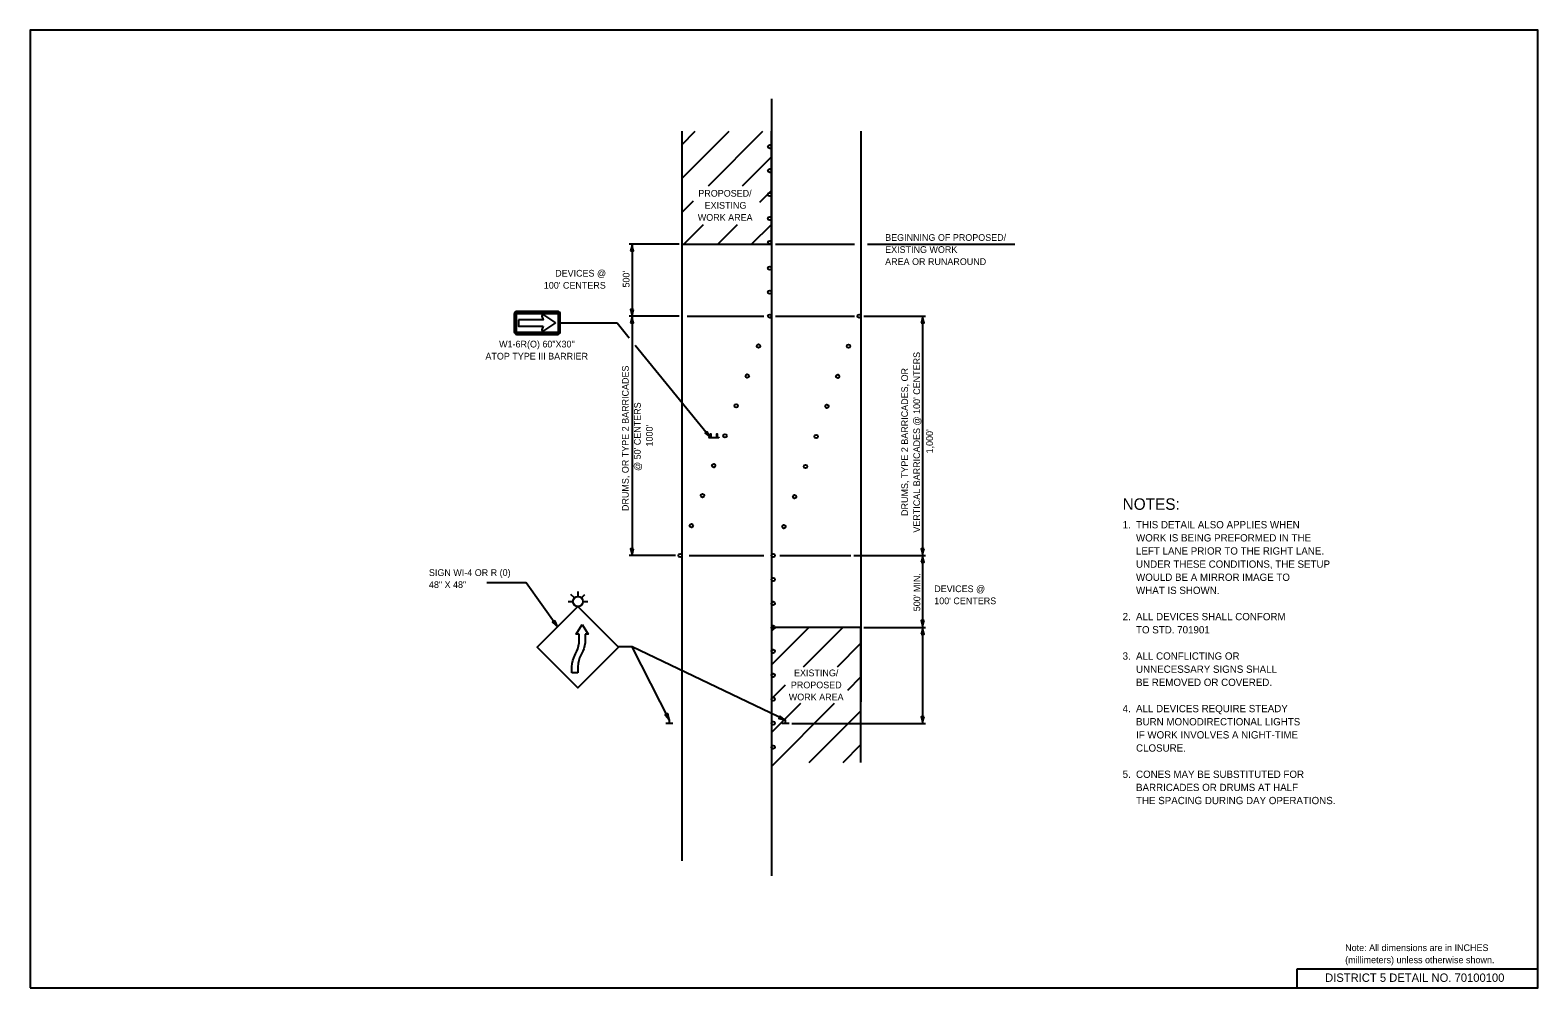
# Model space of a CAD drawing. Extents: x 2262102 to 2262732, y -3123445 to -3123045.
import ezdxf

# ---------------------------------------------------------------- set-up
doc = ezdxf.new("R2010")
doc.units = 0
for name, color, linetype in [('Default', 7, 'Continuous'), ('RD_Pr_Roadway_Dimensions', 7, 'Continuous'), ('RD_Pr_Roadway_Items', 7, 'Continuous'), ('RD_Pr_Roadway_Notes', 7, 'Continuous'), ('SH_General_Details', 7, 'Continuous'), ('ST_Pr_Sign', 7, 'Continuous')]:
    doc.layers.add(name, color=color, linetype=linetype)

msp = doc.modelspace()

# ---------------------------------------------------------------- linework, layer by layer
at = {"layer": 'Default'}
msp.add_lwpolyline([(2262101.87, -3123445.26), (2262731.87, -3123445.26), (2262731.87, -3123045.26), (2262101.87, -3123045.26)], close=True, dxfattribs=at)
at = {"layer": 'RD_Pr_Roadway_Dimensions'}
for p, q in [((2262373.02, -3123134.69), (2262352.19, -3123134.69)), ((2262353.39, -3123134.69), (2262353.39, -3123164.69)), ((2262373.02, -3123164.69), (2262352.19, -3123164.69)), ((2262371.82, -3123164.69), (2262352.19, -3123164.69)), ((2262353.39, -3123164.69), (2262353.39, -3123264.7)), ((2262376.37, -3123164.69), (2262408.43, -3123164.69)), ((2262413.39, -3123164.69), (2262446.29, -3123164.69)), ((2262450.23, -3123164.69), (2262476.01, -3123164.69)), ((2262474.81, -3123164.69), (2262474.81, -3123264.65)), ((2262371.55, -3123264.7), (2262352.19, -3123264.7)), ((2262377.3, -3123264.65), (2262408.43, -3123264.65)), ((2262415.1, -3123264.65), (2262444.87, -3123264.65)), ((2262446.07, -3123264.65), (2262476.01, -3123264.65)), ((2262474.81, -3123264.65), (2262474.81, -3123294.7)), ((2262450.23, -3123294.7), (2262476.01, -3123294.7)), ((2262474.81, -3123294.7), (2262474.81, -3123334.84)), ((2262420.18, -3123334.84), (2262476.01, -3123334.84))]:
    msp.add_line(p, q, dxfattribs=at)
for points in [[(2262352.8, -3123137.48), (2262353.39, -3123137.49), (2262353.97, -3123137.49), (2262353.63, -3123136.08), (2262353.39, -3123134.69), (2262353.11, -3123136.18)], [(2262353.97, -3123161.89), (2262353.39, -3123161.89), (2262352.8, -3123161.89), (2262353.14, -3123163.29), (2262353.39, -3123164.69), (2262353.66, -3123163.19)], [(2262352.8, -3123167.49), (2262353.39, -3123167.49), (2262353.97, -3123167.49), (2262353.63, -3123166.09), (2262353.39, -3123164.69), (2262353.11, -3123166.18)], [(2262474.22, -3123167.49), (2262474.81, -3123167.49), (2262475.39, -3123167.49), (2262475.05, -3123166.09), (2262474.81, -3123164.69), (2262474.54, -3123166.18)], [(2262353.97, -3123261.9), (2262353.39, -3123261.9), (2262352.8, -3123261.9), (2262353.14, -3123263.3), (2262353.39, -3123264.7), (2262353.66, -3123263.2)], [(2262475.39, -3123261.85), (2262474.81, -3123261.85), (2262474.22, -3123261.85), (2262474.57, -3123263.25), (2262474.81, -3123264.65), (2262475.08, -3123263.15)], [(2262474.22, -3123267.44), (2262474.81, -3123267.45), (2262475.39, -3123267.45), (2262475.05, -3123266.05), (2262474.81, -3123264.65), (2262474.54, -3123266.14)], [(2262475.39, -3123291.9), (2262474.81, -3123291.9), (2262474.22, -3123291.9), (2262474.57, -3123293.3), (2262474.81, -3123294.7), (2262475.08, -3123293.21)], [(2262474.22, -3123297.5), (2262474.81, -3123297.5), (2262475.39, -3123297.5), (2262475.05, -3123296.1), (2262474.81, -3123294.7), (2262474.54, -3123296.19)], [(2262475.39, -3123332.04), (2262474.81, -3123332.04), (2262474.22, -3123332.04), (2262474.57, -3123333.44), (2262474.81, -3123334.84), (2262475.08, -3123333.35)]]:
    msp.add_lwpolyline(points, close=True, dxfattribs=at)
at = {"layer": 'RD_Pr_Roadway_Items'}
for p, q in [((2262411.64, -3123073.99), (2262411.61, -3123398.53)), ((2262374.22, -3123087.52), (2262374.22, -3123392.2)), ((2262374.22, -3123107.24), (2262393.95, -3123087.52)), ((2262374.22, -3123093.1), (2262379.8, -3123087.52)), ((2262385.38, -3123110.23), (2262408.09, -3123087.52)), ((2262449.03, -3123087.52), (2262449.03, -3123325.81)), ((2262399.52, -3123110.23), (2262411.62, -3123098.12)), ((2262374.22, -3123121.39), (2262379.03, -3123116.57)), ((2262406.84, -3123117.05), (2262411.62, -3123112.27)), ((2262375.06, -3123134.69), (2262383.27, -3123126.48)), ((2262389.2, -3123134.69), (2262397.41, -3123126.48)), ((2262403.35, -3123134.69), (2262411.62, -3123126.41)), ((2262411.63, -3123296.24), (2262413.16, -3123294.7)), ((2262411.63, -3123310.38), (2262427.31, -3123294.7)), ((2262425.02, -3123311.13), (2262441.45, -3123294.7)), ((2262439.17, -3123311.13), (2262449.03, -3123301.26)), ((2262411.63, -3123324.52), (2262417.45, -3123318.7)), ((2262443.56, -3123320.88), (2262449.03, -3123315.4)), ((2262411.63, -3123338.67), (2262423.87, -3123326.42)), ((2262411.63, -3123352.81), (2262438.02, -3123326.42)), ((2262427.4, -3123351.18), (2262449.03, -3123329.55)), ((2262370.49, -3123334.84), (2262367.54, -3123334.84)), ((2262369.01, -3123334.84), (2262369.01, -3123333.47)), ((2262418.98, -3123334.84), (2262416.03, -3123334.84)), ((2262417.5, -3123334.84), (2262417.5, -3123333.47)), ((2262441.54, -3123351.18), (2262449.03, -3123343.69))]:
    msp.add_line(p, q, dxfattribs=at)
for points in [[(2262374.22, -3123087.52), (2262374.22, -3123134.69), (2262411.62, -3123134.69), (2262411.62, -3123087.52)], [(2262389.6, -3123215.57), (2262385.6, -3123215.57), (2262385.6, -3123215.41), (2262386.1, -3123215.41), (2262386.1, -3123213.91), (2262386.27, -3123213.91), (2262386.27, -3123215.41), (2262388.77, -3123215.41), (2262388.77, -3123213.91), (2262388.93, -3123213.91), (2262388.93, -3123215.41), (2262389.6, -3123215.41), (2262389.6, -3123215.57)], [(2262449.03, -3123351.18), (2262449.03, -3123294.7), (2262411.63, -3123294.7), (2262411.63, -3123392.2)]]:
    msp.add_lwpolyline(points, dxfattribs=at)
for centre in [(2262410.89, -3123093.92), (2262410.89, -3123103.92), (2262410.89, -3123113.92), (2262410.89, -3123123.92), (2262410.89, -3123133.92), (2262410.89, -3123144.69), (2262410.89, -3123154.69), (2262410.89, -3123164.69), (2262448.3, -3123164.69), (2262406.22, -3123177.19), (2262443.81, -3123177.26), (2262401.54, -3123189.69), (2262439.31, -3123189.82), (2262396.87, -3123202.19), (2262434.82, -3123202.39), (2262392.19, -3123214.69), (2262430.32, -3123214.96), (2262387.51, -3123227.19), (2262425.83, -3123227.52), (2262382.84, -3123239.69), (2262421.33, -3123240.09), (2262378.16, -3123252.19), (2262416.84, -3123252.66), (2262373.49, -3123264.7), (2262412.32, -3123264.7), (2262412.32, -3123274.7), (2262412.32, -3123284.7), (2262412.32, -3123294.7), (2262412.32, -3123304.7), (2262412.32, -3123314.71), (2262412.32, -3123324.71), (2262412.32, -3123334.71), (2262412.32, -3123344.71)]:
    msp.add_circle(centre, 0.733, dxfattribs=at)
at = {"layer": 'RD_Pr_Roadway_Notes'}
for p, q in [((2262413.39, -3123134.69), (2262446.29, -3123134.69)), ((2262451.71, -3123134.69), (2262513.33, -3123134.69)), ((2262323.38, -3123167.54), (2262347.11, -3123167.54)), ((2262347.11, -3123167.54), (2262352.17, -3123173.74)), ((2262354.72, -3123176.88), (2262386.1, -3123215.41)), ((2262329.3, -3123282.42), (2262327.85, -3123280.97)), ((2262330.78, -3123279.75), (2262330.78, -3123281.8)), ((2262332.26, -3123282.41), (2262333.71, -3123280.96)), ((2262326.63, -3123283.89), (2262328.69, -3123283.89)), ((2262332.87, -3123283.89), (2262334.92, -3123283.89)), ((2262330.78, -3123313.74), (2262328.28, -3123313.74))]:
    msp.add_line(p, q, dxfattribs=at)
for points in [[(2262384.79, -3123212.87), (2262384.33, -3123213.23), (2262383.88, -3123213.6), (2262385.03, -3123214.47), (2262386.1, -3123215.41), (2262385.37, -3123214.08)], [(2262330.78, -3123285.99), (2262347.78, -3123302.99), (2262330.78, -3123319.98), (2262313.78, -3123302.99)], [(2262321.13, -3123291.87), (2262320.65, -3123292.21), (2262320.17, -3123292.55), (2262321.27, -3123293.49), (2262322.28, -3123294.49), (2262321.63, -3123293.11)], [(2262368.27, -3123330.71), (2262367.75, -3123330.98), (2262367.22, -3123331.24), (2262368.16, -3123332.34), (2262369.01, -3123333.47), (2262368.58, -3123332.02)], [(2262415.23, -3123331.74), (2262414.98, -3123332.27), (2262414.72, -3123332.79), (2262416.14, -3123333.09), (2262417.5, -3123333.47), (2262416.27, -3123332.58)]]:
    msp.add_lwpolyline(points, close=True, dxfattribs=at)
for points in [[(2262322.28, -3123294.49), (2262309.18, -3123276.15), (2262292.68, -3123276.15)], [(2262331.28, -3123297.49), (2262330.03, -3123297.49), (2262332.53, -3123293.49)], [(2262332.53, -3123293.49), (2262335.03, -3123297.49), (2262333.78, -3123297.49)], [(2262328.28, -3123313.74), (2262328.28, -3123311.24), (2262328.38, -3123309.79), (2262328.63, -3123308.51), (2262328.99, -3123307.37), (2262329.78, -3123305.74), (2262330.31, -3123304.71), (2262330.72, -3123303.67), (2262331.06, -3123302.38), (2262331.24, -3123301.15), (2262331.28, -3123300.24), (2262331.28, -3123297.49)], [(2262333.78, -3123297.49), (2262333.78, -3123300.24), (2262333.74, -3123301.15), (2262333.56, -3123302.38), (2262333.22, -3123303.67), (2262332.81, -3123304.71), (2262332.28, -3123305.74), (2262331.49, -3123307.37), (2262331.13, -3123308.51), (2262330.88, -3123309.79), (2262330.78, -3123311.24), (2262330.78, -3123313.74)], [(2262417.5, -3123333.47), (2262353.47, -3123302.89), (2262347.78, -3123302.89)], [(2262369.01, -3123333.47), (2262353.47, -3123302.89)]]:
    msp.add_lwpolyline(points, dxfattribs=at)
msp.add_circle((2262330.78, -3123283.89), 2.09, dxfattribs=at)
at = {"layer": 'SH_General_Details'}
for p, q in [((2262631.36, -3123437.26), (2262731.87, -3123437.26)), ((2262631.36, -3123445.26), (2262631.36, -3123437.26))]:
    msp.add_line(p, q, dxfattribs=at)
at = {"layer": 'ST_Pr_Sign'}
for p, q in [((2262304.18, -3123163.86), (2262304.18, -3123171.22)), ((2262304.5, -3123171.22), (2262304.5, -3123163.86)), ((2262304.5, -3123163.86), (2262304.5, -3123171.22)), ((2262304.98, -3123163.86), (2262304.98, -3123171.22)), ((2262304.98, -3123171.22), (2262304.98, -3123163.86)), ((2262322.26, -3123162.74), (2262305.3, -3123162.74)), ((2262305.3, -3123163.06), (2262322.26, -3123163.06)), ((2262322.26, -3123163.06), (2262305.3, -3123163.06)), ((2262322.26, -3123163.54), (2262305.3, -3123163.54)), ((2262305.3, -3123163.54), (2262322.26, -3123163.54)), ((2262321.58, -3123167.54), (2262316.51, -3123164.23)), ((2262316.52, -3123170.86), (2262321.58, -3123167.54)), ((2262322.58, -3123171.22), (2262322.58, -3123163.86)), ((2262322.58, -3123163.86), (2262322.58, -3123171.22)), ((2262323.06, -3123163.86), (2262323.06, -3123171.22)), ((2262323.06, -3123171.22), (2262323.06, -3123163.86)), ((2262323.38, -3123171.22), (2262323.38, -3123163.86)), ((2262305.3, -3123171.54), (2262322.26, -3123171.54)), ((2262322.26, -3123171.54), (2262305.3, -3123171.54)), ((2262322.26, -3123172.02), (2262305.3, -3123172.02)), ((2262305.3, -3123172.02), (2262322.26, -3123172.02)), ((2262305.3, -3123172.34), (2262322.26, -3123172.34)), ((2262316.19, -3123168.84), (2262315.72, -3123170.37))]:
    msp.add_line(p, q, dxfattribs=at)
for points in [[(2262315.73, -3123164.7), (2262316.19, -3123166.24), (2262305.98, -3123166.24)], [(2262305.98, -3123166.24), (2262305.98, -3123168.84), (2262316.19, -3123168.84)]]:
    msp.add_lwpolyline(points, dxfattribs=at)
for centre, radius, start, end in [((2262305.3, -3123163.86), 1.12, 90, 180), ((2262305.3, -3123163.86), 0.8, 90, 180), ((2262305.3, -3123163.86), 0.8, 90, 180), ((2262305.3, -3123163.86), 0.32, 90, 180), ((2262305.3, -3123163.86), 0.32, 90, 180), ((2262316.18, -3123164.57), 0.471, 56.59943, 195.96908), ((2262327.45, -3123147.49), 20, 236.59943, 236.85697), ((2262322.26, -3123163.86), 1.12, 0, 90), ((2262322.26, -3123163.86), 0.8, 0, 90), ((2262322.26, -3123163.86), 0.8, 0, 90), ((2262322.26, -3123163.86), 0.32, 0, 90), ((2262322.26, -3123163.86), 0.32, 0, 90), ((2262305.3, -3123171.22), 1.12, 180, 270), ((2262305.3, -3123171.22), 0.8, 180, 270), ((2262305.3, -3123171.22), 0.8, 180, 270), ((2262305.3, -3123171.22), 0.32, 180, 270), ((2262305.3, -3123171.22), 0.32, 180, 270), ((2262316.18, -3123170.51), 0.48, 164.03093, 303.47548), ((2262327.48, -3123187.59), 20, 123.2286, 123.47548), ((2262322.26, -3123171.22), 0.32, 270, 0), ((2262322.26, -3123171.22), 1.12, 270, 360), ((2262322.26, -3123171.22), 0.8, 270, 0), ((2262322.26, -3123171.22), 0.8, 270, 0), ((2262322.26, -3123171.22), 0.32, 270, 0)]:
    msp.add_arc(centre, radius, start, end, dxfattribs=at)

# ---------------------------------------------------------------- texts
at = {"layer": 'RD_Pr_Roadway_Dimensions'}
for s, p in [('DEVICES @', (2262321.26, -3123148.19)), ("100' CENTERS", (2262316.51, -3123153.23)), ('DEVICES @', (2262479.65, -3123279.99)), ("100' CENTERS", (2262479.65, -3123285.03))]:
    msp.add_text(s, height=2.8, dxfattribs=at).set_placement(p)
for s, p in [("500'", (2262352.31, -3123152.77)), ("VERTICAL BARRICADES @ 100' CENTERS", (2262473.73, -3123255.13)), ('DRUMS, OR TYPE 2 BARRICADES', (2262351.98, -3123246.11)), ('DRUMS, TYPE 2 BARRICADES, OR', (2262468.69, -3123248.16)), ("@ 50' CENTERS", (2262357.02, -3123229.38)), ("1000'", (2262362.06, -3123219.14)), ("1,000'", (2262479.12, -3123222.05)), ("500' MIN.", (2262473.81, -3123287.98))]:
    msp.add_text(s, height=2.8, rotation=90, dxfattribs=at).set_placement(p)
at = {"layer": 'RD_Pr_Roadway_Notes'}
for s, height, p in [('PROPOSED/', 2.8, (2262381.08, -3123114.81)), ('EXISTING', 2.8, (2262383.7, -3123119.85)), ('WORK AREA', 2.8, (2262380.86, -3123124.89)), ('BEGINNING OF PROPOSED/', 2.8, (2262459.14, -3123133.26)), ('EXISTING WORK', 2.8, (2262459.14, -3123138.3)), ('AREA OR RUNAROUND', 2.8, (2262459.14, -3123143.34)), ('ATOP TYPE III BARRIER', 2.8, (2262292.12, -3123182.83)), ('W1-6R(O) 60"X30"', 2.8, (2262297.83, -3123177.79)), ('NOTES:', 4.8, (2262558.37, -3123245.61)), ('1.', 3.048, (2262558.37, -3123253.34)), ('WORK IS BEING PREFORMED IN THE', 3.048, (2262563.97, -3123258.83)), ('THIS DETAIL ALSO APPLIES WHEN', 3.048, (2262563.97, -3123253.34)), ('LEFT LANE PRIOR TO THE RIGHT LANE.', 3.048, (2262563.97, -3123264.31)), ('UNDER THESE CONDITIONS, THE SETUP ', 3.048, (2262563.97, -3123269.8)), ('SIGN WI-4 OR R (0)', 2.8, (2262268.51, -3123273.23)), ('WOULD BE A MIRROR IMAGE TO ', 3.048, (2262563.97, -3123275.29)), ('48" X 48"', 2.8, (2262268.51, -3123278.27)), ('WHAT IS SHOWN.', 3.048, (2262563.97, -3123280.77)), ('2.', 3.048, (2262558.37, -3123291.74)), ('ALL DEVICES SHALL CONFORM', 3.048, (2262563.97, -3123291.74)), ('TO STD. 701901', 3.048, (2262563.97, -3123297.23)), ('3.', 3.048, (2262558.37, -3123308.2)), ('ALL CONFLICTING OR', 3.048, (2262563.97, -3123308.2)), ('EXISTING/', 2.8, (2262421.06, -3123315.12)), ('UNNECESSARY SIGNS SHALL', 3.048, (2262563.97, -3123313.69)), ('PROPOSED', 2.8, (2262419.75, -3123320.16)), ('BE REMOVED OR COVERED.', 3.048, (2262563.97, -3123319.18)), ('WORK AREA', 2.8, (2262418.88, -3123325.2)), ('4.', 3.048, (2262558.37, -3123330.15)), ('ALL DEVICES REQUIRE STEADY', 3.048, (2262563.97, -3123330.15)), ('BURN MONODIRECTIONAL LIGHTS', 3.048, (2262563.97, -3123335.64)), ('IF WORK INVOLVES A NIGHT-TIME', 3.048, (2262563.97, -3123341.12)), ('CLOSURE.', 3.048, (2262563.97, -3123346.61)), ('5.', 3.048, (2262558.37, -3123357.58)), ('CONES MAY BE SUBSTITUTED FOR', 3.048, (2262563.97, -3123357.58)), ('BARRICADES OR DRUMS AT HALF', 3.048, (2262563.97, -3123363.07)), ('THE SPACING DURING DAY OPERATIONS.', 3.048, (2262563.97, -3123368.55)), ('(millimeters) unless otherwise shown.', 2.808, (2262651.35, -3123434.98)), ('Note: All dimensions are in INCHES', 2.808, (2262651.35, -3123429.92))]:
    msp.add_text(s, height=height, dxfattribs=at).set_placement(p)
at = {"layer": 'SH_General_Details'}
msp.add_text('DISTRICT 5 DETAIL NO. 70100100', height=3.5, dxfattribs=at).set_placement((2262642.98, -3123442.77))

doc.saveas('drawing.dxf')
